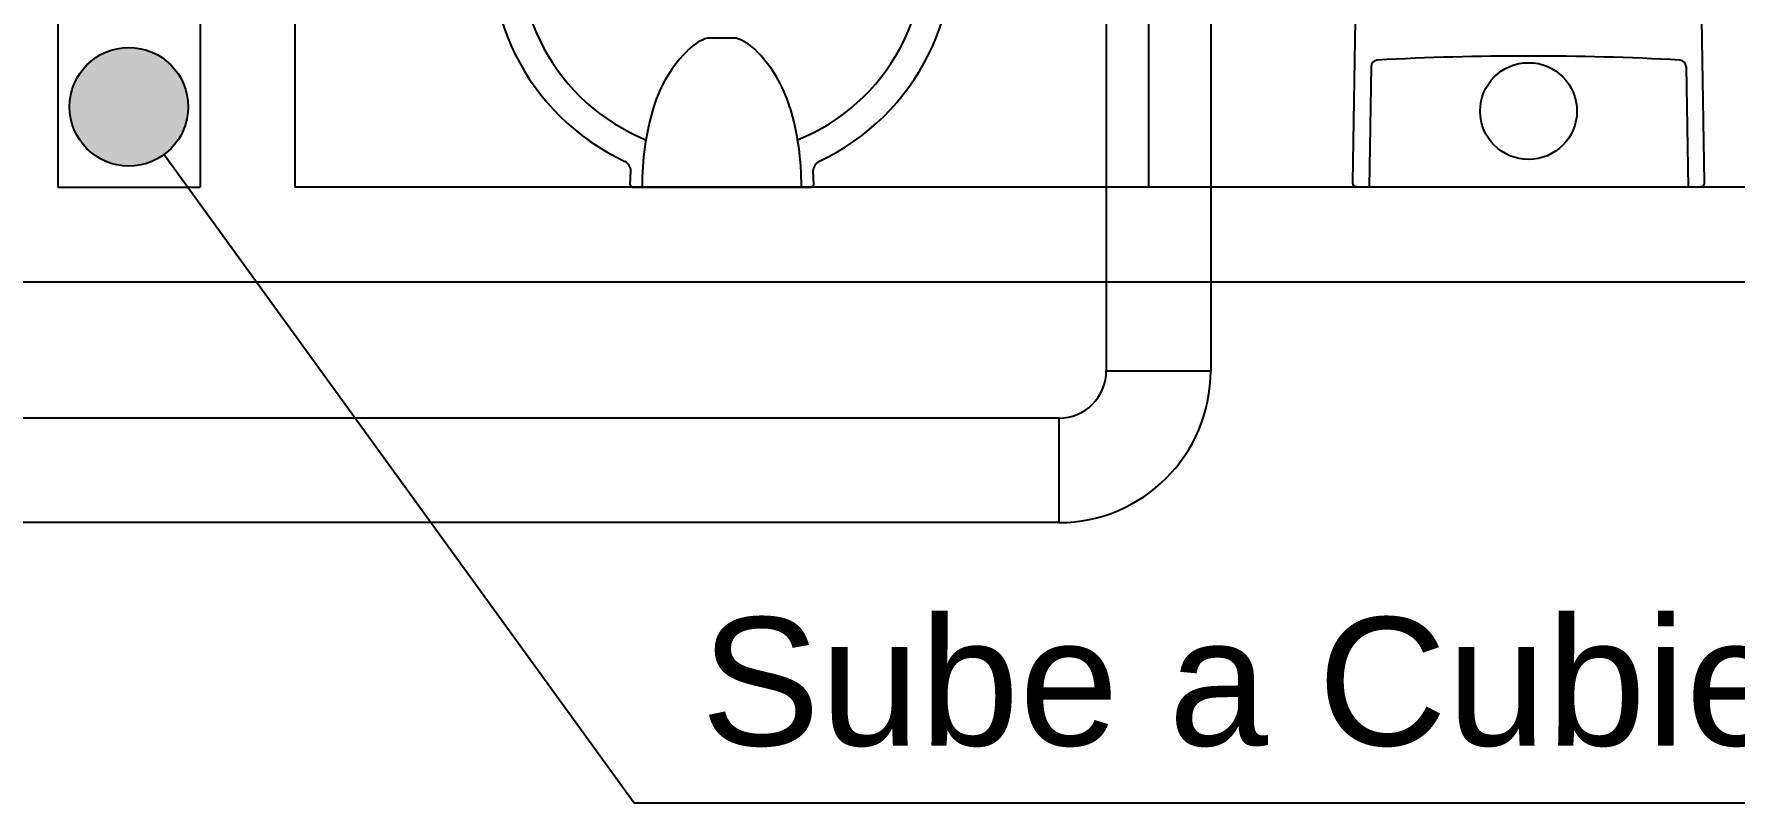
# Model space of a CAD drawing. Header units: millimetres. Extents: x 441156 to 441876, y 4514765 to 4515211.
# Drawn here: x 441347.632 to 441349.424, y 4515146.589 to 4515147.399 of the extents above; entities that cross this region are included whole.
import ezdxf

# ---------------------------------------------------------------- set-up
doc = ezdxf.new("R2010")
doc.units = ezdxf.units.MM
doc.layers.add('01_mono PRIMERA', color=2, linetype='Continuous')
doc.layers.add('01_textos', color=7, linetype='Continuous')
doc.layers.add('Instalaciones_ventilación_extracción', color=86, linetype='Continuous', lineweight=25)
doc.styles.add('NIEVES2', font='sanss___.ttf')

# ---------------------------------------------------------------- blocks, each defined once
blk = doc.blocks.new('A$C065C7C63')
at = {"layer": '01_mono PRIMERA', "color": 254}
for p, q in [((15.4322, 8.4549, 0), (15.4322, 7.705, 0)), ((15.1822, 8.28, 0), (15.1822, 7.705, 0)), ((15.3322, 8.28, 0), (15.3322, 7.705, 0)), ((16.3322, 7.705, 0), (16.3322, 8.255, 0)), ((15.8973, 7.8618, 0), (15.8671, 7.8619, 0)), ((16.5662, 7.8319, 0), (16.5641, 7.7049, 0)), ((16.8983, 7.8319, 0), (16.9003, 7.7049, 0)), ((15.7855, 7.7074, 0), (15.7863, 7.7219, 0)), ((15.9789, 7.7074, 0), (15.9782, 7.7219, 0)), ((15.1822, 7.705, 0), (15.3322, 7.705, 0)), ((17.8822, 7.705, 0), (15.4322, 7.705, 0)), ((15.7882, 7.705, 0), (15.9762, 7.705, 0)), ((13.7774, 7.605, 0), (17.4072, 7.605, 0))]:
    blk.add_line(p, q, dxfattribs=at)
at = {"layer": '01_mono PRIMERA', "color": 254, "elevation": 0, "flags": 128}
blk.add_lwpolyline([(16.5512, 7.705, -0.414214), (16.5472, 7.709), (16.5472, 7.71), (16.5572, 8.3307, -0.436396), (16.5612, 8.335), (16.9032, 8.335, -0.436396), (16.9072, 8.3307), (16.9172, 7.71), (16.9172, 7.709, -0.414214), (16.9132, 7.705)], format="xyb", close=True, dxfattribs=at)
at = {"layer": '01_mono PRIMERA', "color": 254}
blk.add_circle((16.7322, 7.785, 0), 0.051, dxfattribs=at)
for centre, radius, start, end in [((15.8822, 7.9525, 0), 0.243, 294.8749, 245.1251), ((15.8822, 7.9525, 0), 0.2133, 291.9436, 247.9344), ((15.9474, 7.7474, 0), 0.1435, 134.3044, 163.1835), ((15.882, 7.8144, 0), 0.0498, 107.4096, 134.3044), ((15.882, 7.8144, 0), 0.0498, 45.6956, 72.0468), ((15.8165, 7.7474, 0), 0.1435, 16.8165, 45.6956), ((16.5732, 7.8317, 0), 0.007, 93.0641, 179.076), ((16.7322, 4.8608, 0), 2.9822, 86.9359, 93.0641), ((16.8913, 7.8317, 0), 0.007, 0.924, 86.9359), ((16.0776, 7.708, 0), 0.2795, 163.1835, 180.617), ((15.6864, 7.708, 0), 0.2795, 359.383, 16.8165), ((15.7735, 7.721, 0), 0.0128, 3.786, 59.4709), ((15.9909, 7.721, 0), 0.0128, 120.5291, 176.214), ((15.7882, 7.7077, 0), 0.0027, 186.6841, 270), ((15.9762, 7.7077, 0), 0.0027, 270, 353.3159)]:
    blk.add_arc(centre, radius, start, end, dxfattribs=at)

msp = doc.modelspace()

# ---------------------------------------------------------------- hatches: boundary and pattern name
at = {"layer": 'Instalaciones_ventilación_extracción'}
h = msp.add_hatch(color=256, dxfattribs=at)
h.dxf.hatch_style = 1
edge = h.paths.add_edge_path()
edge.add_arc((441347.73249473, 4515147.32236992), 0.0625, 90, 450, ccw=False)

# ---------------------------------------------------------------- linework, layer by layer
at = {"layer": '01_textos'}
for p, q in [((441347.76971449, 4515147.27216097, -0.00000053), (441348.2649064, 4515146.58895737, -0.00000053)), ((441348.2649064, 4515146.58895737, -0.00000053), (441349.7958652, 4515146.58895737, -0.00000053))]:
    msp.add_line(p, q, dxfattribs=at)
at = {"layer": 'Instalaciones_ventilación_extracción'}
for p, q in [((441348.76251237, 4515147.83910103, -0.00000053), (441348.76251237, 4515147.04432671, -0.00000053)), ((441348.87251237, 4515147.83910103, -0.00000053), (441348.87251237, 4515147.04432671, -0.00000053)), ((441348.76251237, 4515147.04432671, -0.00000053), (441348.87251237, 4515147.04432671, -0.00000053)), ((441348.71251237, 4515146.99432671, -0.00000077), (441342.97249401, 4515146.99432671, -0.00000077)), ((441348.71251237, 4515146.99432671, -0.00000053), (441348.71251237, 4515146.88432671, -0.00000053)), ((441348.71251237, 4515146.88432671, -0.00000077), (441342.97249401, 4515146.88432671, -0.00000077))]:
    msp.add_line(p, q, dxfattribs=at)
msp.add_circle((441347.73249473, 4515147.32236992, -0.00000053), 0.0625, dxfattribs=at)
for radius in [0.16, 0.05]:
    msp.add_arc((441348.71251237, 4515147.04432671, -0.00000053), radius, 270, 0, dxfattribs=at)

# ---------------------------------------------------------------- block references
at = {"layer": '01_mono PRIMERA'}
msp.add_blockref('A$C065C7C63', (441332.47527523, 4515139.53285721), dxfattribs=at)

# ---------------------------------------------------------------- texts
at = {"layer": '01_textos', "style": 'NIEVES2'}
msp.add_text('Sube a Cubierta', height=0.135, rotation=0.00000008, dxfattribs=at).set_placement((441348.33523387, 4515146.64951282, -0.00000053))

doc.saveas('drawing.dxf')
